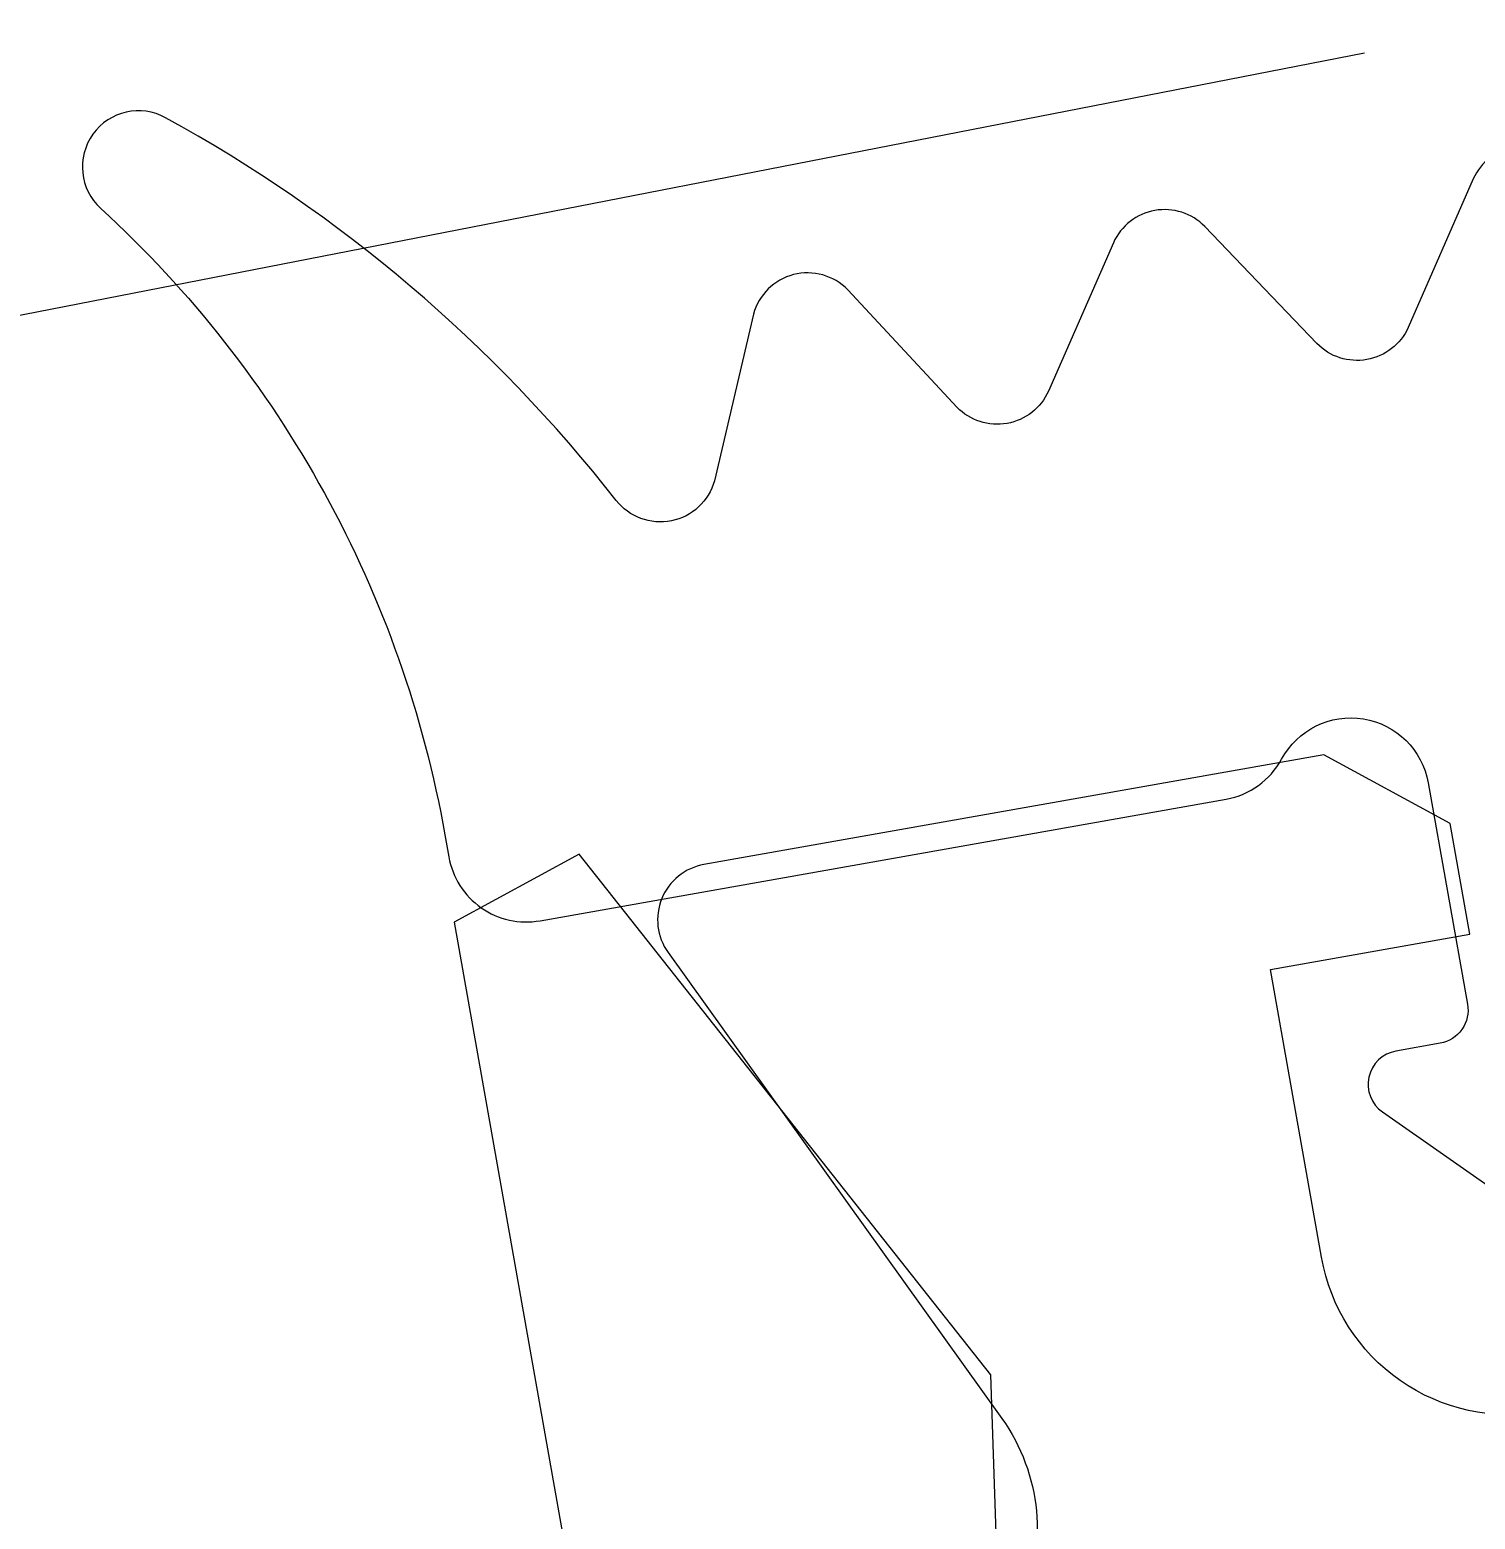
# Model space of a CAD drawing. Header units: millimetres. Extents: x -434100 to 9270898, y 0 to 249028.
# Drawn here: x 75385.83 to 75393.67, y 106316.04 to 106324.12 of the extents above; entities that cross this region are included whole.
import ezdxf
from ezdxf import colors
from ezdxf.entities.mleader import LeaderData, LeaderLine
from ezdxf.math import Vec2, Vec3

# ---------------------------------------------------------------- set-up
doc = ezdxf.new("R2010")
doc.units = ezdxf.units.MM
doc.header["$MEASUREMENT"] = 0
doc.layers.get('0').update_dxf_attribs({"color": 250, "lineweight": 9})
for name, color, linetype, lineweight in [('АР_Отметки', 250, 'Continuous', 15), ('АР_Размеры', 175, 'Continuous', 9), ('АР_Сущ Несущая стена', 216, 'Continuous', 30)]:
    doc.layers.add(name, color=color, linetype=linetype, lineweight=lineweight)
doc.styles.add('ISOCPEUR', font='isocpeur.TTF', dxfattribs={"width": 0.7})

# ---------------------------------------------------------------- blocks, each defined once
blk = doc.blocks.new('_DotSmall')
at = {"color": 0, "linetype": 'ByBlock', "const_width": 0.5}
blk.add_lwpolyline([(-0.0625, 0, 1), (0.0625, 0, 1)], format="xyb", close=True, dxfattribs=at)

msp = doc.modelspace()

# ---------------------------------------------------------------- linework, layer by layer
at = {"layer": 'АР_Размеры', "color": 5, "ltscale": 150}
msp.add_line((75393.0709, 106323.9932), (73338.357, 105923.193), dxfattribs=at)
msp.add_line((75393.0709, 106323.9932), (73338.357, 105923.193), dxfattribs=at)
msp.add_line((75393.0709, 106323.9932), (73338.357, 105923.193), dxfattribs=at)
msp.add_line((75393.0709, 106323.9932), (73338.357, 105923.193), dxfattribs=at)
msp.add_line((75393.0709, 106323.9932), (73338.357, 105923.193), dxfattribs=at)
msp.add_line((75393.0709, 106323.9932), (73338.357, 105923.193), dxfattribs=at)
msp.add_line((75393.0709, 106323.9932), (73338.357, 105923.193), dxfattribs=at)
msp.add_line((75393.0709, 106323.9932), (73338.357, 105923.193), dxfattribs=at)
msp.add_line((75393.0709, 106323.9932), (73338.357, 105923.193), dxfattribs=at)
msp.add_line((75393.0709, 106323.9932), (73338.357, 105923.193), dxfattribs=at)
msp.add_line((75393.0709, 106323.9932), (73338.357, 105923.193), dxfattribs=at)
msp.add_line((75393.0709, 106323.9932), (73338.357, 105923.193), dxfattribs=at)
msp.add_line((75393.0709, 106323.9932), (73338.357, 105923.193), dxfattribs=at)
msp.add_line((75393.0709, 106323.9932), (73338.357, 105923.193), dxfattribs=at)
msp.add_line((75393.0709, 106323.9932), (73338.357, 105923.193), dxfattribs=at)
msp.add_line((75393.0709, 106323.9932), (73338.357, 105923.193), dxfattribs=at)
msp.add_line((75393.0709, 106323.9932), (73338.357, 105923.193), dxfattribs=at)
msp.add_line((75393.0709, 106323.9932), (73338.357, 105923.193), dxfattribs=at)
msp.add_line((75393.0709, 106323.9932), (73338.357, 105923.193), dxfattribs=at)
msp.add_line((75393.0709, 106323.9932), (73338.357, 105923.193), dxfattribs=at)
msp.add_line((75393.0709, 106323.9932), (73338.357, 105923.193), dxfattribs=at)
msp.add_line((75393.0709, 106323.9932), (73338.357, 105923.193), dxfattribs=at)
msp.add_line((75393.0709, 106323.9932), (73338.357, 105923.193), dxfattribs=at)
msp.add_line((75393.0709, 106323.9932), (73338.357, 105923.193), dxfattribs=at)
msp.add_line((75393.0709, 106323.9932), (73338.357, 105923.193), dxfattribs=at)
msp.add_line((75393.0709, 106323.9932), (73338.357, 105923.193), dxfattribs=at)
msp.add_line((75393.0709, 106323.9932), (73338.357, 105923.193), dxfattribs=at)
msp.add_line((75393.0709, 106323.9932), (73338.357, 105923.193), dxfattribs=at)
msp.add_line((75393.0709, 106323.9932), (73338.357, 105923.193), dxfattribs=at)
msp.add_line((75393.0709, 106323.9932), (73338.357, 105923.193), dxfattribs=at)
msp.add_line((75393.0709, 106323.9932), (73338.357, 105923.193), dxfattribs=at)
at = {"layer": 'АР_Размеры', "color": 5, "lineweight": 0, "ltscale": 100, "transparency": 33554687}
for points in [[(75439.4354, 106328.4441), (75399.8132, 106321.4216), (75399.4182, 106320.8563), (75399.5245, 106320.2561), (75400.485, 106320.4263), (75400.8892, 106318.1453, -0.414362), (75400.6423, 106317.792), (75394.0395, 106316.6217, -0.414326), (75392.8381, 106317.4613), (75392.5615, 106319.022), (75393.642, 106319.2135), (75393.5356, 106319.8137), (75392.8502, 106320.1876), (75389.4887, 106319.5918, 0.551224), (75389.2938, 106319.1147), (75391.1038, 106316.5876, -0.267349), (75391.2041, 106315.5581)], [(75439.4354, 106328.4441), (75399.8132, 106321.4216), (75399.4182, 106320.8563), (75399.5245, 106320.2561), (75400.485, 106320.4263), (75400.8892, 106318.1453, -0.414362), (75400.6423, 106317.792), (75394.0395, 106316.6217, -0.414326), (75392.8381, 106317.4613), (75392.5615, 106319.022), (75393.642, 106319.2135), (75393.5356, 106319.8137), (75392.8502, 106320.1876), (75389.4887, 106319.5918, 0.551224), (75389.2938, 106319.1147), (75391.1038, 106316.5876, -0.267349), (75391.2041, 106315.5581)], [(75439.4354, 106328.4441), (75399.8132, 106321.4216), (75399.4182, 106320.8563), (75399.5245, 106320.2561), (75400.485, 106320.4263), (75400.8892, 106318.1453, -0.414362), (75400.6423, 106317.792), (75394.0395, 106316.6217, -0.414326), (75392.8381, 106317.4613), (75392.5615, 106319.022), (75393.642, 106319.2135), (75393.5356, 106319.8137), (75392.8502, 106320.1876), (75389.4887, 106319.5918, 0.551224), (75389.2938, 106319.1147), (75391.1038, 106316.5876, -0.267349), (75391.2041, 106315.5581)], [(75439.4354, 106328.4441), (75399.8132, 106321.4216), (75399.4182, 106320.8563), (75399.5245, 106320.2561), (75400.485, 106320.4263), (75400.8892, 106318.1453, -0.414362), (75400.6423, 106317.792), (75394.0395, 106316.6217, -0.414326), (75392.8381, 106317.4613), (75392.5615, 106319.022), (75393.642, 106319.2135), (75393.5356, 106319.8137), (75392.8502, 106320.1876), (75389.4887, 106319.5918, 0.551224), (75389.2938, 106319.1147), (75391.1038, 106316.5876, -0.267349), (75391.2041, 106315.5581)], [(75439.4354, 106328.4441), (75399.8132, 106321.4216), (75399.4182, 106320.8563), (75399.5245, 106320.2561), (75400.485, 106320.4263), (75400.8892, 106318.1453, -0.414362), (75400.6423, 106317.792), (75394.0395, 106316.6217, -0.414326), (75392.8381, 106317.4613), (75392.5615, 106319.022), (75393.642, 106319.2135), (75393.5356, 106319.8137), (75392.8502, 106320.1876), (75389.4887, 106319.5918, 0.551224), (75389.2938, 106319.1147), (75391.1038, 106316.5876, -0.267349), (75391.2041, 106315.5581)], [(75439.4354, 106328.4441), (75399.8132, 106321.4216), (75399.4182, 106320.8563), (75399.5245, 106320.2561), (75400.485, 106320.4263), (75400.8892, 106318.1453, -0.414362), (75400.6423, 106317.792), (75394.0395, 106316.6217, -0.414326), (75392.8381, 106317.4613), (75392.5615, 106319.022), (75393.642, 106319.2135), (75393.5356, 106319.8137), (75392.8502, 106320.1876), (75389.4887, 106319.5918, 0.551224), (75389.2938, 106319.1147), (75391.1038, 106316.5876, -0.267349), (75391.2041, 106315.5581)], [(75439.4354, 106328.4441), (75399.8132, 106321.4216), (75399.4182, 106320.8563), (75399.5245, 106320.2561), (75400.485, 106320.4263), (75400.8892, 106318.1453, -0.414362), (75400.6423, 106317.792), (75394.0395, 106316.6217, -0.414326), (75392.8381, 106317.4613), (75392.5615, 106319.022), (75393.642, 106319.2135), (75393.5356, 106319.8137), (75392.8502, 106320.1876), (75389.4887, 106319.5918, 0.551224), (75389.2938, 106319.1147), (75391.1038, 106316.5876, -0.267349), (75391.2041, 106315.5581)], [(75439.4354, 106328.4441), (75399.8132, 106321.4216), (75399.4182, 106320.8563), (75399.5245, 106320.2561), (75400.485, 106320.4263), (75400.8892, 106318.1453, -0.414362), (75400.6423, 106317.792), (75394.0395, 106316.6217, -0.414326), (75392.8381, 106317.4613), (75392.5615, 106319.022), (75393.642, 106319.2135), (75393.5356, 106319.8137), (75392.8502, 106320.1876), (75389.4887, 106319.5918, 0.551224), (75389.2938, 106319.1147), (75391.1038, 106316.5876, -0.267349), (75391.2041, 106315.5581)], [(75439.4354, 106328.4441), (75399.8132, 106321.4216), (75399.4182, 106320.8563), (75399.5245, 106320.2561), (75400.485, 106320.4263), (75400.8892, 106318.1453, -0.414362), (75400.6423, 106317.792), (75394.0395, 106316.6217, -0.414326), (75392.8381, 106317.4613), (75392.5615, 106319.022), (75393.642, 106319.2135), (75393.5356, 106319.8137), (75392.8502, 106320.1876), (75389.4887, 106319.5918, 0.551224), (75389.2938, 106319.1147), (75391.1038, 106316.5876, -0.267349), (75391.2041, 106315.5581)], [(75439.4354, 106328.4441), (75399.8132, 106321.4216), (75399.4182, 106320.8563), (75399.5245, 106320.2561), (75400.485, 106320.4263), (75400.8892, 106318.1453, -0.414362), (75400.6423, 106317.792), (75394.0395, 106316.6217, -0.414326), (75392.8381, 106317.4613), (75392.5615, 106319.022), (75393.642, 106319.2135), (75393.5356, 106319.8137), (75392.8502, 106320.1876), (75389.4887, 106319.5918, 0.551224), (75389.2938, 106319.1147), (75391.1038, 106316.5876, -0.267349), (75391.2041, 106315.5581)], [(75439.4354, 106328.4441), (75399.8132, 106321.4216), (75399.4182, 106320.8563), (75399.5245, 106320.2561), (75400.485, 106320.4263), (75400.8892, 106318.1453, -0.414362), (75400.6423, 106317.792), (75394.0395, 106316.6217, -0.414326), (75392.8381, 106317.4613), (75392.5615, 106319.022), (75393.642, 106319.2135), (75393.5356, 106319.8137), (75392.8502, 106320.1876), (75389.4887, 106319.5918, 0.551224), (75389.2938, 106319.1147), (75391.1038, 106316.5876, -0.267349), (75391.2041, 106315.5581)], [(75439.4354, 106328.4441), (75399.8132, 106321.4216), (75399.4182, 106320.8563), (75399.5245, 106320.2561), (75400.485, 106320.4263), (75400.8892, 106318.1453, -0.414362), (75400.6423, 106317.792), (75394.0395, 106316.6217, -0.414326), (75392.8381, 106317.4613), (75392.5615, 106319.022), (75393.642, 106319.2135), (75393.5356, 106319.8137), (75392.8502, 106320.1876), (75389.4887, 106319.5918, 0.551224), (75389.2938, 106319.1147), (75391.1038, 106316.5876, -0.267349), (75391.2041, 106315.5581)], [(75439.4354, 106328.4441), (75399.8132, 106321.4216), (75399.4182, 106320.8563), (75399.5245, 106320.2561), (75400.485, 106320.4263), (75400.8892, 106318.1453, -0.414362), (75400.6423, 106317.792), (75394.0395, 106316.6217, -0.414326), (75392.8381, 106317.4613), (75392.5615, 106319.022), (75393.642, 106319.2135), (75393.5356, 106319.8137), (75392.8502, 106320.1876), (75389.4887, 106319.5918, 0.551224), (75389.2938, 106319.1147), (75391.1038, 106316.5876, -0.267349), (75391.2041, 106315.5581)], [(75439.4354, 106328.4441), (75399.8132, 106321.4216), (75399.4182, 106320.8563), (75399.5245, 106320.2561), (75400.485, 106320.4263), (75400.8892, 106318.1453, -0.414362), (75400.6423, 106317.792), (75394.0395, 106316.6217, -0.414326), (75392.8381, 106317.4613), (75392.5615, 106319.022), (75393.642, 106319.2135), (75393.5356, 106319.8137), (75392.8502, 106320.1876), (75389.4887, 106319.5918, 0.551224), (75389.2938, 106319.1147), (75391.1038, 106316.5876, -0.267349), (75391.2041, 106315.5581)], [(75439.4354, 106328.4441), (75399.8132, 106321.4216), (75399.4182, 106320.8563), (75399.5245, 106320.2561), (75400.485, 106320.4263), (75400.8892, 106318.1453, -0.414362), (75400.6423, 106317.792), (75394.0395, 106316.6217, -0.414326), (75392.8381, 106317.4613), (75392.5615, 106319.022), (75393.642, 106319.2135), (75393.5356, 106319.8137), (75392.8502, 106320.1876), (75389.4887, 106319.5918, 0.551224), (75389.2938, 106319.1147), (75391.1038, 106316.5876, -0.267349), (75391.2041, 106315.5581)], [(75439.4354, 106328.4441), (75399.8132, 106321.4216), (75399.4182, 106320.8563), (75399.5245, 106320.2561), (75400.485, 106320.4263), (75400.8892, 106318.1453, -0.414362), (75400.6423, 106317.792), (75394.0395, 106316.6217, -0.414326), (75392.8381, 106317.4613), (75392.5615, 106319.022), (75393.642, 106319.2135), (75393.5356, 106319.8137), (75392.8502, 106320.1876), (75389.4887, 106319.5918, 0.551224), (75389.2938, 106319.1147), (75391.1038, 106316.5876, -0.267349), (75391.2041, 106315.5581)], [(75439.4354, 106328.4441), (75399.8132, 106321.4216), (75399.4182, 106320.8563), (75399.5245, 106320.2561), (75400.485, 106320.4263), (75400.8892, 106318.1453, -0.414362), (75400.6423, 106317.792), (75394.0395, 106316.6217, -0.414326), (75392.8381, 106317.4613), (75392.5615, 106319.022), (75393.642, 106319.2135), (75393.5356, 106319.8137), (75392.8502, 106320.1876), (75389.4887, 106319.5918, 0.551224), (75389.2938, 106319.1147), (75391.1038, 106316.5876, -0.267349), (75391.2041, 106315.5581)], [(75439.4354, 106328.4441), (75399.8132, 106321.4216), (75399.4182, 106320.8563), (75399.5245, 106320.2561), (75400.485, 106320.4263), (75400.8892, 106318.1453, -0.414362), (75400.6423, 106317.792), (75394.0395, 106316.6217, -0.414326), (75392.8381, 106317.4613), (75392.5615, 106319.022), (75393.642, 106319.2135), (75393.5356, 106319.8137), (75392.8502, 106320.1876), (75389.4887, 106319.5918, 0.551224), (75389.2938, 106319.1147), (75391.1038, 106316.5876, -0.267349), (75391.2041, 106315.5581)], [(75439.4354, 106328.4441), (75399.8132, 106321.4216), (75399.4182, 106320.8563), (75399.5245, 106320.2561), (75400.485, 106320.4263), (75400.8892, 106318.1453, -0.414362), (75400.6423, 106317.792), (75394.0395, 106316.6217, -0.414326), (75392.8381, 106317.4613), (75392.5615, 106319.022), (75393.642, 106319.2135), (75393.5356, 106319.8137), (75392.8502, 106320.1876), (75389.4887, 106319.5918, 0.551224), (75389.2938, 106319.1147), (75391.1038, 106316.5876, -0.267349), (75391.2041, 106315.5581)], [(75439.4354, 106328.4441), (75399.8132, 106321.4216), (75399.4182, 106320.8563), (75399.5245, 106320.2561), (75400.485, 106320.4263), (75400.8892, 106318.1453, -0.414362), (75400.6423, 106317.792), (75394.0395, 106316.6217, -0.414326), (75392.8381, 106317.4613), (75392.5615, 106319.022), (75393.642, 106319.2135), (75393.5356, 106319.8137), (75392.8502, 106320.1876), (75389.4887, 106319.5918, 0.551224), (75389.2938, 106319.1147), (75391.1038, 106316.5876, -0.267349), (75391.2041, 106315.5581)], [(75439.4354, 106328.4441), (75399.8132, 106321.4216), (75399.4182, 106320.8563), (75399.5245, 106320.2561), (75400.485, 106320.4263), (75400.8892, 106318.1453, -0.414362), (75400.6423, 106317.792), (75394.0395, 106316.6217, -0.414326), (75392.8381, 106317.4613), (75392.5615, 106319.022), (75393.642, 106319.2135), (75393.5356, 106319.8137), (75392.8502, 106320.1876), (75389.4887, 106319.5918, 0.551224), (75389.2938, 106319.1147), (75391.1038, 106316.5876, -0.267349), (75391.2041, 106315.5581)], [(75439.4354, 106328.4441), (75399.8132, 106321.4216), (75399.4182, 106320.8563), (75399.5245, 106320.2561), (75400.485, 106320.4263), (75400.8892, 106318.1453, -0.414362), (75400.6423, 106317.792), (75394.0395, 106316.6217, -0.414326), (75392.8381, 106317.4613), (75392.5615, 106319.022), (75393.642, 106319.2135), (75393.5356, 106319.8137), (75392.8502, 106320.1876), (75389.4887, 106319.5918, 0.551224), (75389.2938, 106319.1147), (75391.1038, 106316.5876, -0.267349), (75391.2041, 106315.5581)], [(75439.4354, 106328.4441), (75399.8132, 106321.4216), (75399.4182, 106320.8563), (75399.5245, 106320.2561), (75400.485, 106320.4263), (75400.8892, 106318.1453, -0.414362), (75400.6423, 106317.792), (75394.0395, 106316.6217, -0.414326), (75392.8381, 106317.4613), (75392.5615, 106319.022), (75393.642, 106319.2135), (75393.5356, 106319.8137), (75392.8502, 106320.1876), (75389.4887, 106319.5918, 0.551224), (75389.2938, 106319.1147), (75391.1038, 106316.5876, -0.267349), (75391.2041, 106315.5581)], [(75439.4354, 106328.4441), (75399.8132, 106321.4216), (75399.4182, 106320.8563), (75399.5245, 106320.2561), (75400.485, 106320.4263), (75400.8892, 106318.1453, -0.414362), (75400.6423, 106317.792), (75394.0395, 106316.6217, -0.414326), (75392.8381, 106317.4613), (75392.5615, 106319.022), (75393.642, 106319.2135), (75393.5356, 106319.8137), (75392.8502, 106320.1876), (75389.4887, 106319.5918, 0.551224), (75389.2938, 106319.1147), (75391.1038, 106316.5876, -0.267349), (75391.2041, 106315.5581)], [(75439.4354, 106328.4441), (75399.8132, 106321.4216), (75399.4182, 106320.8563), (75399.5245, 106320.2561), (75400.485, 106320.4263), (75400.8892, 106318.1453, -0.414362), (75400.6423, 106317.792), (75394.0395, 106316.6217, -0.414326), (75392.8381, 106317.4613), (75392.5615, 106319.022), (75393.642, 106319.2135), (75393.5356, 106319.8137), (75392.8502, 106320.1876), (75389.4887, 106319.5918, 0.551224), (75389.2938, 106319.1147), (75391.1038, 106316.5876, -0.267349), (75391.2041, 106315.5581)], [(75439.4354, 106328.4441), (75399.8132, 106321.4216), (75399.4182, 106320.8563), (75399.5245, 106320.2561), (75400.485, 106320.4263), (75400.8892, 106318.1453, -0.414362), (75400.6423, 106317.792), (75394.0395, 106316.6217, -0.414326), (75392.8381, 106317.4613), (75392.5615, 106319.022), (75393.642, 106319.2135), (75393.5356, 106319.8137), (75392.8502, 106320.1876), (75389.4887, 106319.5918, 0.551224), (75389.2938, 106319.1147), (75391.1038, 106316.5876, -0.267349), (75391.2041, 106315.5581)], [(75439.4354, 106328.4441), (75399.8132, 106321.4216), (75399.4182, 106320.8563), (75399.5245, 106320.2561), (75400.485, 106320.4263), (75400.8892, 106318.1453, -0.414362), (75400.6423, 106317.792), (75394.0395, 106316.6217, -0.414326), (75392.8381, 106317.4613), (75392.5615, 106319.022), (75393.642, 106319.2135), (75393.5356, 106319.8137), (75392.8502, 106320.1876), (75389.4887, 106319.5918, 0.551224), (75389.2938, 106319.1147), (75391.1038, 106316.5876, -0.267349), (75391.2041, 106315.5581)], [(75439.4354, 106328.4441), (75399.8132, 106321.4216), (75399.4182, 106320.8563), (75399.5245, 106320.2561), (75400.485, 106320.4263), (75400.8892, 106318.1453, -0.414362), (75400.6423, 106317.792), (75394.0395, 106316.6217, -0.414326), (75392.8381, 106317.4613), (75392.5615, 106319.022), (75393.642, 106319.2135), (75393.5356, 106319.8137), (75392.8502, 106320.1876), (75389.4887, 106319.5918, 0.551224), (75389.2938, 106319.1147), (75391.1038, 106316.5876, -0.267349), (75391.2041, 106315.5581)], [(75439.4354, 106328.4441), (75399.8132, 106321.4216), (75399.4182, 106320.8563), (75399.5245, 106320.2561), (75400.485, 106320.4263), (75400.8892, 106318.1453, -0.414362), (75400.6423, 106317.792), (75394.0395, 106316.6217, -0.414326), (75392.8381, 106317.4613), (75392.5615, 106319.022), (75393.642, 106319.2135), (75393.5356, 106319.8137), (75392.8502, 106320.1876), (75389.4887, 106319.5918, 0.551224), (75389.2938, 106319.1147), (75391.1038, 106316.5876, -0.267349), (75391.2041, 106315.5581)], [(75439.4354, 106328.4441), (75399.8132, 106321.4216), (75399.4182, 106320.8563), (75399.5245, 106320.2561), (75400.485, 106320.4263), (75400.8892, 106318.1453, -0.414362), (75400.6423, 106317.792), (75394.0395, 106316.6217, -0.414326), (75392.8381, 106317.4613), (75392.5615, 106319.022), (75393.642, 106319.2135), (75393.5356, 106319.8137), (75392.8502, 106320.1876), (75389.4887, 106319.5918, 0.551224), (75389.2938, 106319.1147), (75391.1038, 106316.5876, -0.267349), (75391.2041, 106315.5581)], [(75394.1568, 106323.3985, 0.527868), (75393.6612, 106323.3107), (75393.3086, 106322.5052, -0.527868), (75392.8131, 106322.4174), (75392.2052, 106323.0526, 0.527868), (75391.7096, 106322.9648), (75391.3571, 106322.1593, -0.527868), (75390.8615, 106322.0715), (75390.2685, 106322.7093, 0.57795), (75389.757, 106322.5776), (75389.5458, 106321.6734, -0.615334), (75389.0122, 106321.567, 0.101403), (75386.5688, 106323.6427, 0.887085), (75386.2163, 106323.1507, -0.164997), (75388.0835, 106319.7526), (75388.1047, 106319.6326, 0.414304), (75388.5994, 106319.2868), (75392.321, 106319.9464, 0.228696), (75392.6218, 106320.1635, -0.319049), (75393.0652, 106320.3816, -0.319002), (75393.4172, 106320.0348), (75393.63, 106318.8343, -0.4144), (75393.4818, 106318.6223), (75393.2418, 106318.5798, 0.668339), (75393.1689, 106318.2498), (75394.5822, 106317.262, 0.198883)], [(75394.1568, 106323.3985, 0.527868), (75393.6612, 106323.3107), (75393.3086, 106322.5052, -0.527868), (75392.8131, 106322.4174), (75392.2052, 106323.0526, 0.527868), (75391.7096, 106322.9648), (75391.3571, 106322.1593, -0.527868), (75390.8615, 106322.0715), (75390.2685, 106322.7093, 0.57795), (75389.757, 106322.5776), (75389.5458, 106321.6734, -0.615334), (75389.0122, 106321.567, 0.101403), (75386.5688, 106323.6427, 0.887085), (75386.2163, 106323.1507, -0.164997), (75388.0835, 106319.7526), (75388.1047, 106319.6326, 0.414304), (75388.5994, 106319.2868), (75392.321, 106319.9464, 0.228696), (75392.6218, 106320.1635, -0.319049), (75393.0652, 106320.3816, -0.319002), (75393.4172, 106320.0348), (75393.63, 106318.8343, -0.4144), (75393.4818, 106318.6223), (75393.2418, 106318.5798, 0.668339), (75393.1689, 106318.2498), (75394.5822, 106317.262, 0.198883)], [(75394.1568, 106323.3985, 0.527868), (75393.6612, 106323.3107), (75393.3086, 106322.5052, -0.527868), (75392.8131, 106322.4174), (75392.2052, 106323.0526, 0.527868), (75391.7096, 106322.9648), (75391.3571, 106322.1593, -0.527868), (75390.8615, 106322.0715), (75390.2685, 106322.7093, 0.57795), (75389.757, 106322.5776), (75389.5458, 106321.6734, -0.615334), (75389.0122, 106321.567, 0.101403), (75386.5688, 106323.6427, 0.887085), (75386.2163, 106323.1507, -0.164997), (75388.0835, 106319.7526), (75388.1047, 106319.6326, 0.414304), (75388.5994, 106319.2868), (75392.321, 106319.9464, 0.228696), (75392.6218, 106320.1635, -0.319049), (75393.0652, 106320.3816, -0.319002), (75393.4172, 106320.0348), (75393.63, 106318.8343, -0.4144), (75393.4818, 106318.6223), (75393.2418, 106318.5798, 0.668339), (75393.1689, 106318.2498), (75394.5822, 106317.262, 0.198883)], [(75394.1568, 106323.3985, 0.527868), (75393.6612, 106323.3107), (75393.3086, 106322.5052, -0.527868), (75392.8131, 106322.4174), (75392.2052, 106323.0526, 0.527868), (75391.7096, 106322.9648), (75391.3571, 106322.1593, -0.527868), (75390.8615, 106322.0715), (75390.2685, 106322.7093, 0.57795), (75389.757, 106322.5776), (75389.5458, 106321.6734, -0.615334), (75389.0122, 106321.567, 0.101403), (75386.5688, 106323.6427, 0.887085), (75386.2163, 106323.1507, -0.164997), (75388.0835, 106319.7526), (75388.1047, 106319.6326, 0.414304), (75388.5994, 106319.2868), (75392.321, 106319.9464, 0.228696), (75392.6218, 106320.1635, -0.319049), (75393.0652, 106320.3816, -0.319002), (75393.4172, 106320.0348), (75393.63, 106318.8343, -0.4144), (75393.4818, 106318.6223), (75393.2418, 106318.5798, 0.668339), (75393.1689, 106318.2498), (75394.5822, 106317.262, 0.198883)], [(75394.1568, 106323.3985, 0.527868), (75393.6612, 106323.3107), (75393.3086, 106322.5052, -0.527868), (75392.8131, 106322.4174), (75392.2052, 106323.0526, 0.527868), (75391.7096, 106322.9648), (75391.3571, 106322.1593, -0.527868), (75390.8615, 106322.0715), (75390.2685, 106322.7093, 0.57795), (75389.757, 106322.5776), (75389.5458, 106321.6734, -0.615334), (75389.0122, 106321.567, 0.101403), (75386.5688, 106323.6427, 0.887085), (75386.2163, 106323.1507, -0.164997), (75388.0835, 106319.7526), (75388.1047, 106319.6326, 0.414304), (75388.5994, 106319.2868), (75392.321, 106319.9464, 0.228696), (75392.6218, 106320.1635, -0.319049), (75393.0652, 106320.3816, -0.319002), (75393.4172, 106320.0348), (75393.63, 106318.8343, -0.4144), (75393.4818, 106318.6223), (75393.2418, 106318.5798, 0.668339), (75393.1689, 106318.2498), (75394.5822, 106317.262, 0.198883)], [(75394.1568, 106323.3985, 0.527868), (75393.6612, 106323.3107), (75393.3086, 106322.5052, -0.527868), (75392.8131, 106322.4174), (75392.2052, 106323.0526, 0.527868), (75391.7096, 106322.9648), (75391.3571, 106322.1593, -0.527868), (75390.8615, 106322.0715), (75390.2685, 106322.7093, 0.57795), (75389.757, 106322.5776), (75389.5458, 106321.6734, -0.615334), (75389.0122, 106321.567, 0.101403), (75386.5688, 106323.6427, 0.887085), (75386.2163, 106323.1507, -0.164997), (75388.0835, 106319.7526), (75388.1047, 106319.6326, 0.414304), (75388.5994, 106319.2868), (75392.321, 106319.9464, 0.228696), (75392.6218, 106320.1635, -0.319049), (75393.0652, 106320.3816, -0.319002), (75393.4172, 106320.0348), (75393.63, 106318.8343, -0.4144), (75393.4818, 106318.6223), (75393.2418, 106318.5798, 0.668339), (75393.1689, 106318.2498), (75394.5822, 106317.262, 0.198883)], [(75394.1568, 106323.3985, 0.527868), (75393.6612, 106323.3107), (75393.3086, 106322.5052, -0.527868), (75392.8131, 106322.4174), (75392.2052, 106323.0526, 0.527868), (75391.7096, 106322.9648), (75391.3571, 106322.1593, -0.527868), (75390.8615, 106322.0715), (75390.2685, 106322.7093, 0.57795), (75389.757, 106322.5776), (75389.5458, 106321.6734, -0.615334), (75389.0122, 106321.567, 0.101403), (75386.5688, 106323.6427, 0.887085), (75386.2163, 106323.1507, -0.164997), (75388.0835, 106319.7526), (75388.1047, 106319.6326, 0.414304), (75388.5994, 106319.2868), (75392.321, 106319.9464, 0.228696), (75392.6218, 106320.1635, -0.319049), (75393.0652, 106320.3816, -0.319002), (75393.4172, 106320.0348), (75393.63, 106318.8343, -0.4144), (75393.4818, 106318.6223), (75393.2418, 106318.5798, 0.668339), (75393.1689, 106318.2498), (75394.5822, 106317.262, 0.198883)], [(75394.1568, 106323.3985, 0.527868), (75393.6612, 106323.3107), (75393.3086, 106322.5052, -0.527868), (75392.8131, 106322.4174), (75392.2052, 106323.0526, 0.527868), (75391.7096, 106322.9648), (75391.3571, 106322.1593, -0.527868), (75390.8615, 106322.0715), (75390.2685, 106322.7093, 0.57795), (75389.757, 106322.5776), (75389.5458, 106321.6734, -0.615334), (75389.0122, 106321.567, 0.101403), (75386.5688, 106323.6427, 0.887085), (75386.2163, 106323.1507, -0.164997), (75388.0835, 106319.7526), (75388.1047, 106319.6326, 0.414304), (75388.5994, 106319.2868), (75392.321, 106319.9464, 0.228696), (75392.6218, 106320.1635, -0.319049), (75393.0652, 106320.3816, -0.319002), (75393.4172, 106320.0348), (75393.63, 106318.8343, -0.4144), (75393.4818, 106318.6223), (75393.2418, 106318.5798, 0.668339), (75393.1689, 106318.2498), (75394.5822, 106317.262, 0.198883)], [(75394.1568, 106323.3985, 0.527868), (75393.6612, 106323.3107), (75393.3086, 106322.5052, -0.527868), (75392.8131, 106322.4174), (75392.2052, 106323.0526, 0.527868), (75391.7096, 106322.9648), (75391.3571, 106322.1593, -0.527868), (75390.8615, 106322.0715), (75390.2685, 106322.7093, 0.57795), (75389.757, 106322.5776), (75389.5458, 106321.6734, -0.615334), (75389.0122, 106321.567, 0.101403), (75386.5688, 106323.6427, 0.887085), (75386.2163, 106323.1507, -0.164997), (75388.0835, 106319.7526), (75388.1047, 106319.6326, 0.414304), (75388.5994, 106319.2868), (75392.321, 106319.9464, 0.228696), (75392.6218, 106320.1635, -0.319049), (75393.0652, 106320.3816, -0.319002), (75393.4172, 106320.0348), (75393.63, 106318.8343, -0.4144), (75393.4818, 106318.6223), (75393.2418, 106318.5798, 0.668339), (75393.1689, 106318.2498), (75394.5822, 106317.262, 0.198883)], [(75394.1568, 106323.3985, 0.527868), (75393.6612, 106323.3107), (75393.3086, 106322.5052, -0.527868), (75392.8131, 106322.4174), (75392.2052, 106323.0526, 0.527868), (75391.7096, 106322.9648), (75391.3571, 106322.1593, -0.527868), (75390.8615, 106322.0715), (75390.2685, 106322.7093, 0.57795), (75389.757, 106322.5776), (75389.5458, 106321.6734, -0.615334), (75389.0122, 106321.567, 0.101403), (75386.5688, 106323.6427, 0.887085), (75386.2163, 106323.1507, -0.164997), (75388.0835, 106319.7526), (75388.1047, 106319.6326, 0.414304), (75388.5994, 106319.2868), (75392.321, 106319.9464, 0.228696), (75392.6218, 106320.1635, -0.319049), (75393.0652, 106320.3816, -0.319002), (75393.4172, 106320.0348), (75393.63, 106318.8343, -0.4144), (75393.4818, 106318.6223), (75393.2418, 106318.5798, 0.668339), (75393.1689, 106318.2498), (75394.5822, 106317.262, 0.198883)], [(75394.1568, 106323.3985, 0.527868), (75393.6612, 106323.3107), (75393.3086, 106322.5052, -0.527868), (75392.8131, 106322.4174), (75392.2052, 106323.0526, 0.527868), (75391.7096, 106322.9648), (75391.3571, 106322.1593, -0.527868), (75390.8615, 106322.0715), (75390.2685, 106322.7093, 0.57795), (75389.757, 106322.5776), (75389.5458, 106321.6734, -0.615334), (75389.0122, 106321.567, 0.101403), (75386.5688, 106323.6427, 0.887085), (75386.2163, 106323.1507, -0.164997), (75388.0835, 106319.7526), (75388.1047, 106319.6326, 0.414304), (75388.5994, 106319.2868), (75392.321, 106319.9464, 0.228696), (75392.6218, 106320.1635, -0.319049), (75393.0652, 106320.3816, -0.319002), (75393.4172, 106320.0348), (75393.63, 106318.8343, -0.4144), (75393.4818, 106318.6223), (75393.2418, 106318.5798, 0.668339), (75393.1689, 106318.2498), (75394.5822, 106317.262, 0.198883)], [(75394.1568, 106323.3985, 0.527868), (75393.6612, 106323.3107), (75393.3086, 106322.5052, -0.527868), (75392.8131, 106322.4174), (75392.2052, 106323.0526, 0.527868), (75391.7096, 106322.9648), (75391.3571, 106322.1593, -0.527868), (75390.8615, 106322.0715), (75390.2685, 106322.7093, 0.57795), (75389.757, 106322.5776), (75389.5458, 106321.6734, -0.615334), (75389.0122, 106321.567, 0.101403), (75386.5688, 106323.6427, 0.887085), (75386.2163, 106323.1507, -0.164997), (75388.0835, 106319.7526), (75388.1047, 106319.6326, 0.414304), (75388.5994, 106319.2868), (75392.321, 106319.9464, 0.228696), (75392.6218, 106320.1635, -0.319049), (75393.0652, 106320.3816, -0.319002), (75393.4172, 106320.0348), (75393.63, 106318.8343, -0.4144), (75393.4818, 106318.6223), (75393.2418, 106318.5798, 0.668339), (75393.1689, 106318.2498), (75394.5822, 106317.262, 0.198883)], [(75394.1568, 106323.3985, 0.527868), (75393.6612, 106323.3107), (75393.3086, 106322.5052, -0.527868), (75392.8131, 106322.4174), (75392.2052, 106323.0526, 0.527868), (75391.7096, 106322.9648), (75391.3571, 106322.1593, -0.527868), (75390.8615, 106322.0715), (75390.2685, 106322.7093, 0.57795), (75389.757, 106322.5776), (75389.5458, 106321.6734, -0.615334), (75389.0122, 106321.567, 0.101403), (75386.5688, 106323.6427, 0.887085), (75386.2163, 106323.1507, -0.164997), (75388.0835, 106319.7526), (75388.1047, 106319.6326, 0.414304), (75388.5994, 106319.2868), (75392.321, 106319.9464, 0.228696), (75392.6218, 106320.1635, -0.319049), (75393.0652, 106320.3816, -0.319002), (75393.4172, 106320.0348), (75393.63, 106318.8343, -0.4144), (75393.4818, 106318.6223), (75393.2418, 106318.5798, 0.668339), (75393.1689, 106318.2498), (75394.5822, 106317.262, 0.198883)], [(75394.1568, 106323.3985, 0.527868), (75393.6612, 106323.3107), (75393.3086, 106322.5052, -0.527868), (75392.8131, 106322.4174), (75392.2052, 106323.0526, 0.527868), (75391.7096, 106322.9648), (75391.3571, 106322.1593, -0.527868), (75390.8615, 106322.0715), (75390.2685, 106322.7093, 0.57795), (75389.757, 106322.5776), (75389.5458, 106321.6734, -0.615334), (75389.0122, 106321.567, 0.101403), (75386.5688, 106323.6427, 0.887085), (75386.2163, 106323.1507, -0.164997), (75388.0835, 106319.7526), (75388.1047, 106319.6326, 0.414304), (75388.5994, 106319.2868), (75392.321, 106319.9464, 0.228696), (75392.6218, 106320.1635, -0.319049), (75393.0652, 106320.3816, -0.319002), (75393.4172, 106320.0348), (75393.63, 106318.8343, -0.4144), (75393.4818, 106318.6223), (75393.2418, 106318.5798, 0.668339), (75393.1689, 106318.2498), (75394.5822, 106317.262, 0.198883)], [(75394.1568, 106323.3985, 0.527868), (75393.6612, 106323.3107), (75393.3086, 106322.5052, -0.527868), (75392.8131, 106322.4174), (75392.2052, 106323.0526, 0.527868), (75391.7096, 106322.9648), (75391.3571, 106322.1593, -0.527868), (75390.8615, 106322.0715), (75390.2685, 106322.7093, 0.57795), (75389.757, 106322.5776), (75389.5458, 106321.6734, -0.615334), (75389.0122, 106321.567, 0.101403), (75386.5688, 106323.6427, 0.887085), (75386.2163, 106323.1507, -0.164997), (75388.0835, 106319.7526), (75388.1047, 106319.6326, 0.414304), (75388.5994, 106319.2868), (75392.321, 106319.9464, 0.228696), (75392.6218, 106320.1635, -0.319049), (75393.0652, 106320.3816, -0.319002), (75393.4172, 106320.0348), (75393.63, 106318.8343, -0.4144), (75393.4818, 106318.6223), (75393.2418, 106318.5798, 0.668339), (75393.1689, 106318.2498), (75394.5822, 106317.262, 0.198883)], [(75394.1568, 106323.3985, 0.527868), (75393.6612, 106323.3107), (75393.3086, 106322.5052, -0.527868), (75392.8131, 106322.4174), (75392.2052, 106323.0526, 0.527868), (75391.7096, 106322.9648), (75391.3571, 106322.1593, -0.527868), (75390.8615, 106322.0715), (75390.2685, 106322.7093, 0.57795), (75389.757, 106322.5776), (75389.5458, 106321.6734, -0.615334), (75389.0122, 106321.567, 0.101403), (75386.5688, 106323.6427, 0.887085), (75386.2163, 106323.1507, -0.164997), (75388.0835, 106319.7526), (75388.1047, 106319.6326, 0.414304), (75388.5994, 106319.2868), (75392.321, 106319.9464, 0.228696), (75392.6218, 106320.1635, -0.319049), (75393.0652, 106320.3816, -0.319002), (75393.4172, 106320.0348), (75393.63, 106318.8343, -0.4144), (75393.4818, 106318.6223), (75393.2418, 106318.5798, 0.668339), (75393.1689, 106318.2498), (75394.5822, 106317.262, 0.198883)], [(75394.1568, 106323.3985, 0.527868), (75393.6612, 106323.3107), (75393.3086, 106322.5052, -0.527868), (75392.8131, 106322.4174), (75392.2052, 106323.0526, 0.527868), (75391.7096, 106322.9648), (75391.3571, 106322.1593, -0.527868), (75390.8615, 106322.0715), (75390.2685, 106322.7093, 0.57795), (75389.757, 106322.5776), (75389.5458, 106321.6734, -0.615334), (75389.0122, 106321.567, 0.101403), (75386.5688, 106323.6427, 0.887085), (75386.2163, 106323.1507, -0.164997), (75388.0835, 106319.7526), (75388.1047, 106319.6326, 0.414304), (75388.5994, 106319.2868), (75392.321, 106319.9464, 0.228696), (75392.6218, 106320.1635, -0.319049), (75393.0652, 106320.3816, -0.319002), (75393.4172, 106320.0348), (75393.63, 106318.8343, -0.4144), (75393.4818, 106318.6223), (75393.2418, 106318.5798, 0.668339), (75393.1689, 106318.2498), (75394.5822, 106317.262, 0.198883)], [(75394.1568, 106323.3985, 0.527868), (75393.6612, 106323.3107), (75393.3086, 106322.5052, -0.527868), (75392.8131, 106322.4174), (75392.2052, 106323.0526, 0.527868), (75391.7096, 106322.9648), (75391.3571, 106322.1593, -0.527868), (75390.8615, 106322.0715), (75390.2685, 106322.7093, 0.57795), (75389.757, 106322.5776), (75389.5458, 106321.6734, -0.615334), (75389.0122, 106321.567, 0.101403), (75386.5688, 106323.6427, 0.887085), (75386.2163, 106323.1507, -0.164997), (75388.0835, 106319.7526), (75388.1047, 106319.6326, 0.414304), (75388.5994, 106319.2868), (75392.321, 106319.9464, 0.228696), (75392.6218, 106320.1635, -0.319049), (75393.0652, 106320.3816, -0.319002), (75393.4172, 106320.0348), (75393.63, 106318.8343, -0.4144), (75393.4818, 106318.6223), (75393.2418, 106318.5798, 0.668339), (75393.1689, 106318.2498), (75394.5822, 106317.262, 0.198883)], [(75394.1568, 106323.3985, 0.527868), (75393.6612, 106323.3107), (75393.3086, 106322.5052, -0.527868), (75392.8131, 106322.4174), (75392.2052, 106323.0526, 0.527868), (75391.7096, 106322.9648), (75391.3571, 106322.1593, -0.527868), (75390.8615, 106322.0715), (75390.2685, 106322.7093, 0.57795), (75389.757, 106322.5776), (75389.5458, 106321.6734, -0.615334), (75389.0122, 106321.567, 0.101403), (75386.5688, 106323.6427, 0.887085), (75386.2163, 106323.1507, -0.164997), (75388.0835, 106319.7526), (75388.1047, 106319.6326, 0.414304), (75388.5994, 106319.2868), (75392.321, 106319.9464, 0.228696), (75392.6218, 106320.1635, -0.319049), (75393.0652, 106320.3816, -0.319002), (75393.4172, 106320.0348), (75393.63, 106318.8343, -0.4144), (75393.4818, 106318.6223), (75393.2418, 106318.5798, 0.668339), (75393.1689, 106318.2498), (75394.5822, 106317.262, 0.198883)], [(75394.1568, 106323.3985, 0.527868), (75393.6612, 106323.3107), (75393.3086, 106322.5052, -0.527868), (75392.8131, 106322.4174), (75392.2052, 106323.0526, 0.527868), (75391.7096, 106322.9648), (75391.3571, 106322.1593, -0.527868), (75390.8615, 106322.0715), (75390.2685, 106322.7093, 0.57795), (75389.757, 106322.5776), (75389.5458, 106321.6734, -0.615334), (75389.0122, 106321.567, 0.101403), (75386.5688, 106323.6427, 0.887085), (75386.2163, 106323.1507, -0.164997), (75388.0835, 106319.7526), (75388.1047, 106319.6326, 0.414304), (75388.5994, 106319.2868), (75392.321, 106319.9464, 0.228696), (75392.6218, 106320.1635, -0.319049), (75393.0652, 106320.3816, -0.319002), (75393.4172, 106320.0348), (75393.63, 106318.8343, -0.4144), (75393.4818, 106318.6223), (75393.2418, 106318.5798, 0.668339), (75393.1689, 106318.2498), (75394.5822, 106317.262, 0.198883)], [(75394.1568, 106323.3985, 0.527868), (75393.6612, 106323.3107), (75393.3086, 106322.5052, -0.527868), (75392.8131, 106322.4174), (75392.2052, 106323.0526, 0.527868), (75391.7096, 106322.9648), (75391.3571, 106322.1593, -0.527868), (75390.8615, 106322.0715), (75390.2685, 106322.7093, 0.57795), (75389.757, 106322.5776), (75389.5458, 106321.6734, -0.615334), (75389.0122, 106321.567, 0.101403), (75386.5688, 106323.6427, 0.887085), (75386.2163, 106323.1507, -0.164997), (75388.0835, 106319.7526), (75388.1047, 106319.6326, 0.414304), (75388.5994, 106319.2868), (75392.321, 106319.9464, 0.228696), (75392.6218, 106320.1635, -0.319049), (75393.0652, 106320.3816, -0.319002), (75393.4172, 106320.0348), (75393.63, 106318.8343, -0.4144), (75393.4818, 106318.6223), (75393.2418, 106318.5798, 0.668339), (75393.1689, 106318.2498), (75394.5822, 106317.262, 0.198883)], [(75394.1568, 106323.3985, 0.527868), (75393.6612, 106323.3107), (75393.3086, 106322.5052, -0.527868), (75392.8131, 106322.4174), (75392.2052, 106323.0526, 0.527868), (75391.7096, 106322.9648), (75391.3571, 106322.1593, -0.527868), (75390.8615, 106322.0715), (75390.2685, 106322.7093, 0.57795), (75389.757, 106322.5776), (75389.5458, 106321.6734, -0.615334), (75389.0122, 106321.567, 0.101403), (75386.5688, 106323.6427, 0.887085), (75386.2163, 106323.1507, -0.164997), (75388.0835, 106319.7526), (75388.1047, 106319.6326, 0.414304), (75388.5994, 106319.2868), (75392.321, 106319.9464, 0.228696), (75392.6218, 106320.1635, -0.319049), (75393.0652, 106320.3816, -0.319002), (75393.4172, 106320.0348), (75393.63, 106318.8343, -0.4144), (75393.4818, 106318.6223), (75393.2418, 106318.5798, 0.668339), (75393.1689, 106318.2498), (75394.5822, 106317.262, 0.198883)], [(75394.1568, 106323.3985, 0.527868), (75393.6612, 106323.3107), (75393.3086, 106322.5052, -0.527868), (75392.8131, 106322.4174), (75392.2052, 106323.0526, 0.527868), (75391.7096, 106322.9648), (75391.3571, 106322.1593, -0.527868), (75390.8615, 106322.0715), (75390.2685, 106322.7093, 0.57795), (75389.757, 106322.5776), (75389.5458, 106321.6734, -0.615334), (75389.0122, 106321.567, 0.101403), (75386.5688, 106323.6427, 0.887085), (75386.2163, 106323.1507, -0.164997), (75388.0835, 106319.7526), (75388.1047, 106319.6326, 0.414304), (75388.5994, 106319.2868), (75392.321, 106319.9464, 0.228696), (75392.6218, 106320.1635, -0.319049), (75393.0652, 106320.3816, -0.319002), (75393.4172, 106320.0348), (75393.63, 106318.8343, -0.4144), (75393.4818, 106318.6223), (75393.2418, 106318.5798, 0.668339), (75393.1689, 106318.2498), (75394.5822, 106317.262, 0.198883)], [(75394.1568, 106323.3985, 0.527868), (75393.6612, 106323.3107), (75393.3086, 106322.5052, -0.527868), (75392.8131, 106322.4174), (75392.2052, 106323.0526, 0.527868), (75391.7096, 106322.9648), (75391.3571, 106322.1593, -0.527868), (75390.8615, 106322.0715), (75390.2685, 106322.7093, 0.57795), (75389.757, 106322.5776), (75389.5458, 106321.6734, -0.615334), (75389.0122, 106321.567, 0.101403), (75386.5688, 106323.6427, 0.887085), (75386.2163, 106323.1507, -0.164997), (75388.0835, 106319.7526), (75388.1047, 106319.6326, 0.414304), (75388.5994, 106319.2868), (75392.321, 106319.9464, 0.228696), (75392.6218, 106320.1635, -0.319049), (75393.0652, 106320.3816, -0.319002), (75393.4172, 106320.0348), (75393.63, 106318.8343, -0.4144), (75393.4818, 106318.6223), (75393.2418, 106318.5798, 0.668339), (75393.1689, 106318.2498), (75394.5822, 106317.262, 0.198883)], [(75394.1568, 106323.3985, 0.527868), (75393.6612, 106323.3107), (75393.3086, 106322.5052, -0.527868), (75392.8131, 106322.4174), (75392.2052, 106323.0526, 0.527868), (75391.7096, 106322.9648), (75391.3571, 106322.1593, -0.527868), (75390.8615, 106322.0715), (75390.2685, 106322.7093, 0.57795), (75389.757, 106322.5776), (75389.5458, 106321.6734, -0.615334), (75389.0122, 106321.567, 0.101403), (75386.5688, 106323.6427, 0.887085), (75386.2163, 106323.1507, -0.164997), (75388.0835, 106319.7526), (75388.1047, 106319.6326, 0.414304), (75388.5994, 106319.2868), (75392.321, 106319.9464, 0.228696), (75392.6218, 106320.1635, -0.319049), (75393.0652, 106320.3816, -0.319002), (75393.4172, 106320.0348), (75393.63, 106318.8343, -0.4144), (75393.4818, 106318.6223), (75393.2418, 106318.5798, 0.668339), (75393.1689, 106318.2498), (75394.5822, 106317.262, 0.198883)], [(75394.1568, 106323.3985, 0.527868), (75393.6612, 106323.3107), (75393.3086, 106322.5052, -0.527868), (75392.8131, 106322.4174), (75392.2052, 106323.0526, 0.527868), (75391.7096, 106322.9648), (75391.3571, 106322.1593, -0.527868), (75390.8615, 106322.0715), (75390.2685, 106322.7093, 0.57795), (75389.757, 106322.5776), (75389.5458, 106321.6734, -0.615334), (75389.0122, 106321.567, 0.101403), (75386.5688, 106323.6427, 0.887085), (75386.2163, 106323.1507, -0.164997), (75388.0835, 106319.7526), (75388.1047, 106319.6326, 0.414304), (75388.5994, 106319.2868), (75392.321, 106319.9464, 0.228696), (75392.6218, 106320.1635, -0.319049), (75393.0652, 106320.3816, -0.319002), (75393.4172, 106320.0348), (75393.63, 106318.8343, -0.4144), (75393.4818, 106318.6223), (75393.2418, 106318.5798, 0.668339), (75393.1689, 106318.2498), (75394.5822, 106317.262, 0.198883)], [(75394.1568, 106323.3985, 0.527868), (75393.6612, 106323.3107), (75393.3086, 106322.5052, -0.527868), (75392.8131, 106322.4174), (75392.2052, 106323.0526, 0.527868), (75391.7096, 106322.9648), (75391.3571, 106322.1593, -0.527868), (75390.8615, 106322.0715), (75390.2685, 106322.7093, 0.57795), (75389.757, 106322.5776), (75389.5458, 106321.6734, -0.615334), (75389.0122, 106321.567, 0.101403), (75386.5688, 106323.6427, 0.887085), (75386.2163, 106323.1507, -0.164997), (75388.0835, 106319.7526), (75388.1047, 106319.6326, 0.414304), (75388.5994, 106319.2868), (75392.321, 106319.9464, 0.228696), (75392.6218, 106320.1635, -0.319049), (75393.0652, 106320.3816, -0.319002), (75393.4172, 106320.0348), (75393.63, 106318.8343, -0.4144), (75393.4818, 106318.6223), (75393.2418, 106318.5798, 0.668339), (75393.1689, 106318.2498), (75394.5822, 106317.262, 0.198883)], [(75394.1568, 106323.3985, 0.527868), (75393.6612, 106323.3107), (75393.3086, 106322.5052, -0.527868), (75392.8131, 106322.4174), (75392.2052, 106323.0526, 0.527868), (75391.7096, 106322.9648), (75391.3571, 106322.1593, -0.527868), (75390.8615, 106322.0715), (75390.2685, 106322.7093, 0.57795), (75389.757, 106322.5776), (75389.5458, 106321.6734, -0.615334), (75389.0122, 106321.567, 0.101403), (75386.5688, 106323.6427, 0.887085), (75386.2163, 106323.1507, -0.164997), (75388.0835, 106319.7526), (75388.1047, 106319.6326, 0.414304), (75388.5994, 106319.2868), (75392.321, 106319.9464, 0.228696), (75392.6218, 106320.1635, -0.319049), (75393.0652, 106320.3816, -0.319002), (75393.4172, 106320.0348), (75393.63, 106318.8343, -0.4144), (75393.4818, 106318.6223), (75393.2418, 106318.5798, 0.668339), (75393.1689, 106318.2498), (75394.5822, 106317.262, 0.198883)], [(75394.1568, 106323.3985, 0.527868), (75393.6612, 106323.3107), (75393.3086, 106322.5052, -0.527868), (75392.8131, 106322.4174), (75392.2052, 106323.0526, 0.527868), (75391.7096, 106322.9648), (75391.3571, 106322.1593, -0.527868), (75390.8615, 106322.0715), (75390.2685, 106322.7093, 0.57795), (75389.757, 106322.5776), (75389.5458, 106321.6734, -0.615334), (75389.0122, 106321.567, 0.101403), (75386.5688, 106323.6427, 0.887085), (75386.2163, 106323.1507, -0.164997), (75388.0835, 106319.7526), (75388.1047, 106319.6326, 0.414304), (75388.5994, 106319.2868), (75392.321, 106319.9464, 0.228696), (75392.6218, 106320.1635, -0.319049), (75393.0652, 106320.3816, -0.319002), (75393.4172, 106320.0348), (75393.63, 106318.8343, -0.4144), (75393.4818, 106318.6223), (75393.2418, 106318.5798, 0.668339), (75393.1689, 106318.2498), (75394.5822, 106317.262, 0.198883)], [(75394.1568, 106323.3985, 0.527868), (75393.6612, 106323.3107), (75393.3086, 106322.5052, -0.527868), (75392.8131, 106322.4174), (75392.2052, 106323.0526, 0.527868), (75391.7096, 106322.9648), (75391.3571, 106322.1593, -0.527868), (75390.8615, 106322.0715), (75390.2685, 106322.7093, 0.57795), (75389.757, 106322.5776), (75389.5458, 106321.6734, -0.615334), (75389.0122, 106321.567, 0.101403), (75386.5688, 106323.6427, 0.887085), (75386.2163, 106323.1507, -0.164997), (75388.0835, 106319.7526), (75388.1047, 106319.6326, 0.414304), (75388.5994, 106319.2868), (75392.321, 106319.9464, 0.228696), (75392.6218, 106320.1635, -0.319049), (75393.0652, 106320.3816, -0.319002), (75393.4172, 106320.0348), (75393.63, 106318.8343, -0.4144), (75393.4818, 106318.6223), (75393.2418, 106318.5798, 0.668339), (75393.1689, 106318.2498), (75394.5822, 106317.262, 0.198883)], [(75394.1568, 106323.3985, 0.527868), (75393.6612, 106323.3107), (75393.3086, 106322.5052, -0.527868), (75392.8131, 106322.4174), (75392.2052, 106323.0526, 0.527868), (75391.7096, 106322.9648), (75391.3571, 106322.1593, -0.527868), (75390.8615, 106322.0715), (75390.2685, 106322.7093, 0.57795), (75389.757, 106322.5776), (75389.5458, 106321.6734, -0.615334), (75389.0122, 106321.567, 0.101403), (75386.5688, 106323.6427, 0.887085), (75386.2163, 106323.1507, -0.164997), (75388.0835, 106319.7526), (75388.1047, 106319.6326, 0.414304), (75388.5994, 106319.2868), (75392.321, 106319.9464, 0.228696), (75392.6218, 106320.1635, -0.319049), (75393.0652, 106320.3816, -0.319002), (75393.4172, 106320.0348), (75393.63, 106318.8343, -0.4144), (75393.4818, 106318.6223), (75393.2418, 106318.5798, 0.668339), (75393.1689, 106318.2498), (75394.5822, 106317.262, 0.198883)]]:
    msp.add_lwpolyline(points, format="xyb", dxfattribs=at)
msp.add_lwpolyline([(75391.0741, 106315.9623), (75391.0452, 106316.824), (75388.8113, 106319.6474), (75388.1336, 106319.2797), (75390.4954, 106305.9539)], dxfattribs=at)
msp.add_lwpolyline([(75391.0741, 106315.9623), (75391.0452, 106316.824), (75388.8113, 106319.6474), (75388.1336, 106319.2797), (75390.4954, 106305.9539)], dxfattribs=at)
msp.add_lwpolyline([(75391.0741, 106315.9623), (75391.0452, 106316.824), (75388.8113, 106319.6474), (75388.1336, 106319.2797), (75390.4954, 106305.9539)], dxfattribs=at)
msp.add_lwpolyline([(75391.0741, 106315.9623), (75391.0452, 106316.824), (75388.8113, 106319.6474), (75388.1336, 106319.2797), (75390.4954, 106305.9539)], dxfattribs=at)
msp.add_lwpolyline([(75391.0741, 106315.9623), (75391.0452, 106316.824), (75388.8113, 106319.6474), (75388.1336, 106319.2797), (75390.4954, 106305.9539)], dxfattribs=at)
msp.add_lwpolyline([(75391.0741, 106315.9623), (75391.0452, 106316.824), (75388.8113, 106319.6474), (75388.1336, 106319.2797), (75390.4954, 106305.9539)], dxfattribs=at)
msp.add_lwpolyline([(75391.0741, 106315.9623), (75391.0452, 106316.824), (75388.8113, 106319.6474), (75388.1336, 106319.2797), (75390.4954, 106305.9539)], dxfattribs=at)
msp.add_lwpolyline([(75391.0741, 106315.9623), (75391.0452, 106316.824), (75388.8113, 106319.6474), (75388.1336, 106319.2797), (75390.4954, 106305.9539)], dxfattribs=at)
msp.add_lwpolyline([(75391.0741, 106315.9623), (75391.0452, 106316.824), (75388.8113, 106319.6474), (75388.1336, 106319.2797), (75390.4954, 106305.9539)], dxfattribs=at)
msp.add_lwpolyline([(75391.0741, 106315.9623), (75391.0452, 106316.824), (75388.8113, 106319.6474), (75388.1336, 106319.2797), (75390.4954, 106305.9539)], dxfattribs=at)
msp.add_lwpolyline([(75391.0741, 106315.9623), (75391.0452, 106316.824), (75388.8113, 106319.6474), (75388.1336, 106319.2797), (75390.4954, 106305.9539)], dxfattribs=at)
msp.add_lwpolyline([(75391.0741, 106315.9623), (75391.0452, 106316.824), (75388.8113, 106319.6474), (75388.1336, 106319.2797), (75390.4954, 106305.9539)], dxfattribs=at)
msp.add_lwpolyline([(75391.0741, 106315.9623), (75391.0452, 106316.824), (75388.8113, 106319.6474), (75388.1336, 106319.2797), (75390.4954, 106305.9539)], dxfattribs=at)
msp.add_lwpolyline([(75391.0741, 106315.9623), (75391.0452, 106316.824), (75388.8113, 106319.6474), (75388.1336, 106319.2797), (75390.4954, 106305.9539)], dxfattribs=at)
msp.add_lwpolyline([(75391.0741, 106315.9623), (75391.0452, 106316.824), (75388.8113, 106319.6474), (75388.1336, 106319.2797), (75390.4954, 106305.9539)], dxfattribs=at)
msp.add_lwpolyline([(75391.0741, 106315.9623), (75391.0452, 106316.824), (75388.8113, 106319.6474), (75388.1336, 106319.2797), (75390.4954, 106305.9539)], dxfattribs=at)
msp.add_lwpolyline([(75391.0741, 106315.9623), (75391.0452, 106316.824), (75388.8113, 106319.6474), (75388.1336, 106319.2797), (75390.4954, 106305.9539)], dxfattribs=at)
msp.add_lwpolyline([(75391.0741, 106315.9623), (75391.0452, 106316.824), (75388.8113, 106319.6474), (75388.1336, 106319.2797), (75390.4954, 106305.9539)], dxfattribs=at)
msp.add_lwpolyline([(75391.0741, 106315.9623), (75391.0452, 106316.824), (75388.8113, 106319.6474), (75388.1336, 106319.2797), (75390.4954, 106305.9539)], dxfattribs=at)
msp.add_lwpolyline([(75391.0741, 106315.9623), (75391.0452, 106316.824), (75388.8113, 106319.6474), (75388.1336, 106319.2797), (75390.4954, 106305.9539)], dxfattribs=at)
msp.add_lwpolyline([(75391.0741, 106315.9623), (75391.0452, 106316.824), (75388.8113, 106319.6474), (75388.1336, 106319.2797), (75390.4954, 106305.9539)], dxfattribs=at)
msp.add_lwpolyline([(75391.0741, 106315.9623), (75391.0452, 106316.824), (75388.8113, 106319.6474), (75388.1336, 106319.2797), (75390.4954, 106305.9539)], dxfattribs=at)
msp.add_lwpolyline([(75391.0741, 106315.9623), (75391.0452, 106316.824), (75388.8113, 106319.6474), (75388.1336, 106319.2797), (75390.4954, 106305.9539)], dxfattribs=at)
msp.add_lwpolyline([(75391.0741, 106315.9623), (75391.0452, 106316.824), (75388.8113, 106319.6474), (75388.1336, 106319.2797), (75390.4954, 106305.9539)], dxfattribs=at)
msp.add_lwpolyline([(75391.0741, 106315.9623), (75391.0452, 106316.824), (75388.8113, 106319.6474), (75388.1336, 106319.2797), (75390.4954, 106305.9539)], dxfattribs=at)
msp.add_lwpolyline([(75391.0741, 106315.9623), (75391.0452, 106316.824), (75388.8113, 106319.6474), (75388.1336, 106319.2797), (75390.4954, 106305.9539)], dxfattribs=at)
msp.add_lwpolyline([(75391.0741, 106315.9623), (75391.0452, 106316.824), (75388.8113, 106319.6474), (75388.1336, 106319.2797), (75390.4954, 106305.9539)], dxfattribs=at)
msp.add_lwpolyline([(75391.0741, 106315.9623), (75391.0452, 106316.824), (75388.8113, 106319.6474), (75388.1336, 106319.2797), (75390.4954, 106305.9539)], dxfattribs=at)
msp.add_lwpolyline([(75391.0741, 106315.9623), (75391.0452, 106316.824), (75388.8113, 106319.6474), (75388.1336, 106319.2797), (75390.4954, 106305.9539)], dxfattribs=at)
msp.add_lwpolyline([(75391.0741, 106315.9623), (75391.0452, 106316.824), (75388.8113, 106319.6474), (75388.1336, 106319.2797), (75390.4954, 106305.9539)], dxfattribs=at)
at = {"layer": 'АР_Сущ Несущая стена', "lineweight": 18, "ltscale": 100}
msp.add_arc((72770.1761, 115484.9159), 9778.6546, 272.59254797, 356.63539137, dxfattribs=at)

# ---------------------------------------------------------------- leaders
at = {"layer": 'АР_Отметки'}
ml = msp.add_multileader_mtext('Standard', dxfattribs=at)
ml.set_content('+8,400', color=256, style='ISOCPEUR')
ml.set_leader_properties(color=256, linetype='Continuous', lineweight=-1)
ml.set_arrow_properties(name='DOTSMALL')
ml.build(insert=Vec2(0, 0))
ml.multileader.update_dxf_attribs({"has_text_frame": 1, "text_left_attachment_type": 4, "text_right_attachment_type": 4, "dogleg_length": 100, "arrow_head_size": 180})
ctx = ml.context
ctx.base_point, ctx.char_height, ctx.arrow_head_size, ctx.landing_gap_size, ctx.plane_origin = Vec3(82494.6764, 128780.1186), 250, 180, 50, Vec3(83037.9576, 129583.0753)
ctx.left_attachment, ctx.right_attachment = 4, 4
notes = []
notes.append((ctx, [(0, (0, 0, 0), (0, 0), (1, 0), 1, [])]))
ctx.mtext.insert, ctx.mtext.width, ctx.mtext.line_spacing_style, ctx.mtext.flow_direction = Vec3(82544.6764, 129113.4519), 852.697031, 2, 5
ml = msp.add_multileader_mtext('Standard', dxfattribs=at)
ml.set_content('+7,050', color=256, style='ISOCPEUR')
ml.set_leader_properties(color=256, linetype='Continuous', lineweight=-1)
ml.set_arrow_properties(name='DOTSMALL')
ml.build(insert=Vec2(0, 0))
ml.multileader.update_dxf_attribs({"has_text_frame": 1, "text_left_attachment_type": 4, "text_right_attachment_type": 4, "dogleg_length": 100, "arrow_head_size": 180})
ctx = ml.context
ctx.base_point, ctx.char_height, ctx.arrow_head_size, ctx.landing_gap_size, ctx.plane_origin = Vec3(87831.4959, 128735), 250, 180, 50, Vec3(87750.1025, 127467.4358)
ctx.left_attachment, ctx.right_attachment = 4, 4
notes.append((ctx, [(0, (0, 0, 0), (0, 0), (1, 0), 1, [])]))
ctx.mtext.insert, ctx.mtext.width, ctx.mtext.line_spacing_style, ctx.mtext.flow_direction = Vec3(87881.4959, 129068.3333), 852.697031, 2, 5
for ctx, leaders in notes:
    for number, flags, end, landing, length, lines in leaders:
        leader = LeaderData()
        leader.index, (leader.has_last_leader_line, leader.has_dogleg_vector, leader.attachment_direction) = number, flags
        leader.last_leader_point, leader.dogleg_vector, leader.dogleg_length = Vec3(end), Vec3(landing), length
        for number, points, colour, breaks in lines:
            line = LeaderLine()
            line.index, line.vertices, line.color, line.breaks = number, Vec3.list(points), colors.encode_raw_color(colour), breaks
            leader.lines.append(line)
        ctx.leaders.append(leader)

doc.saveas('drawing.dxf')
